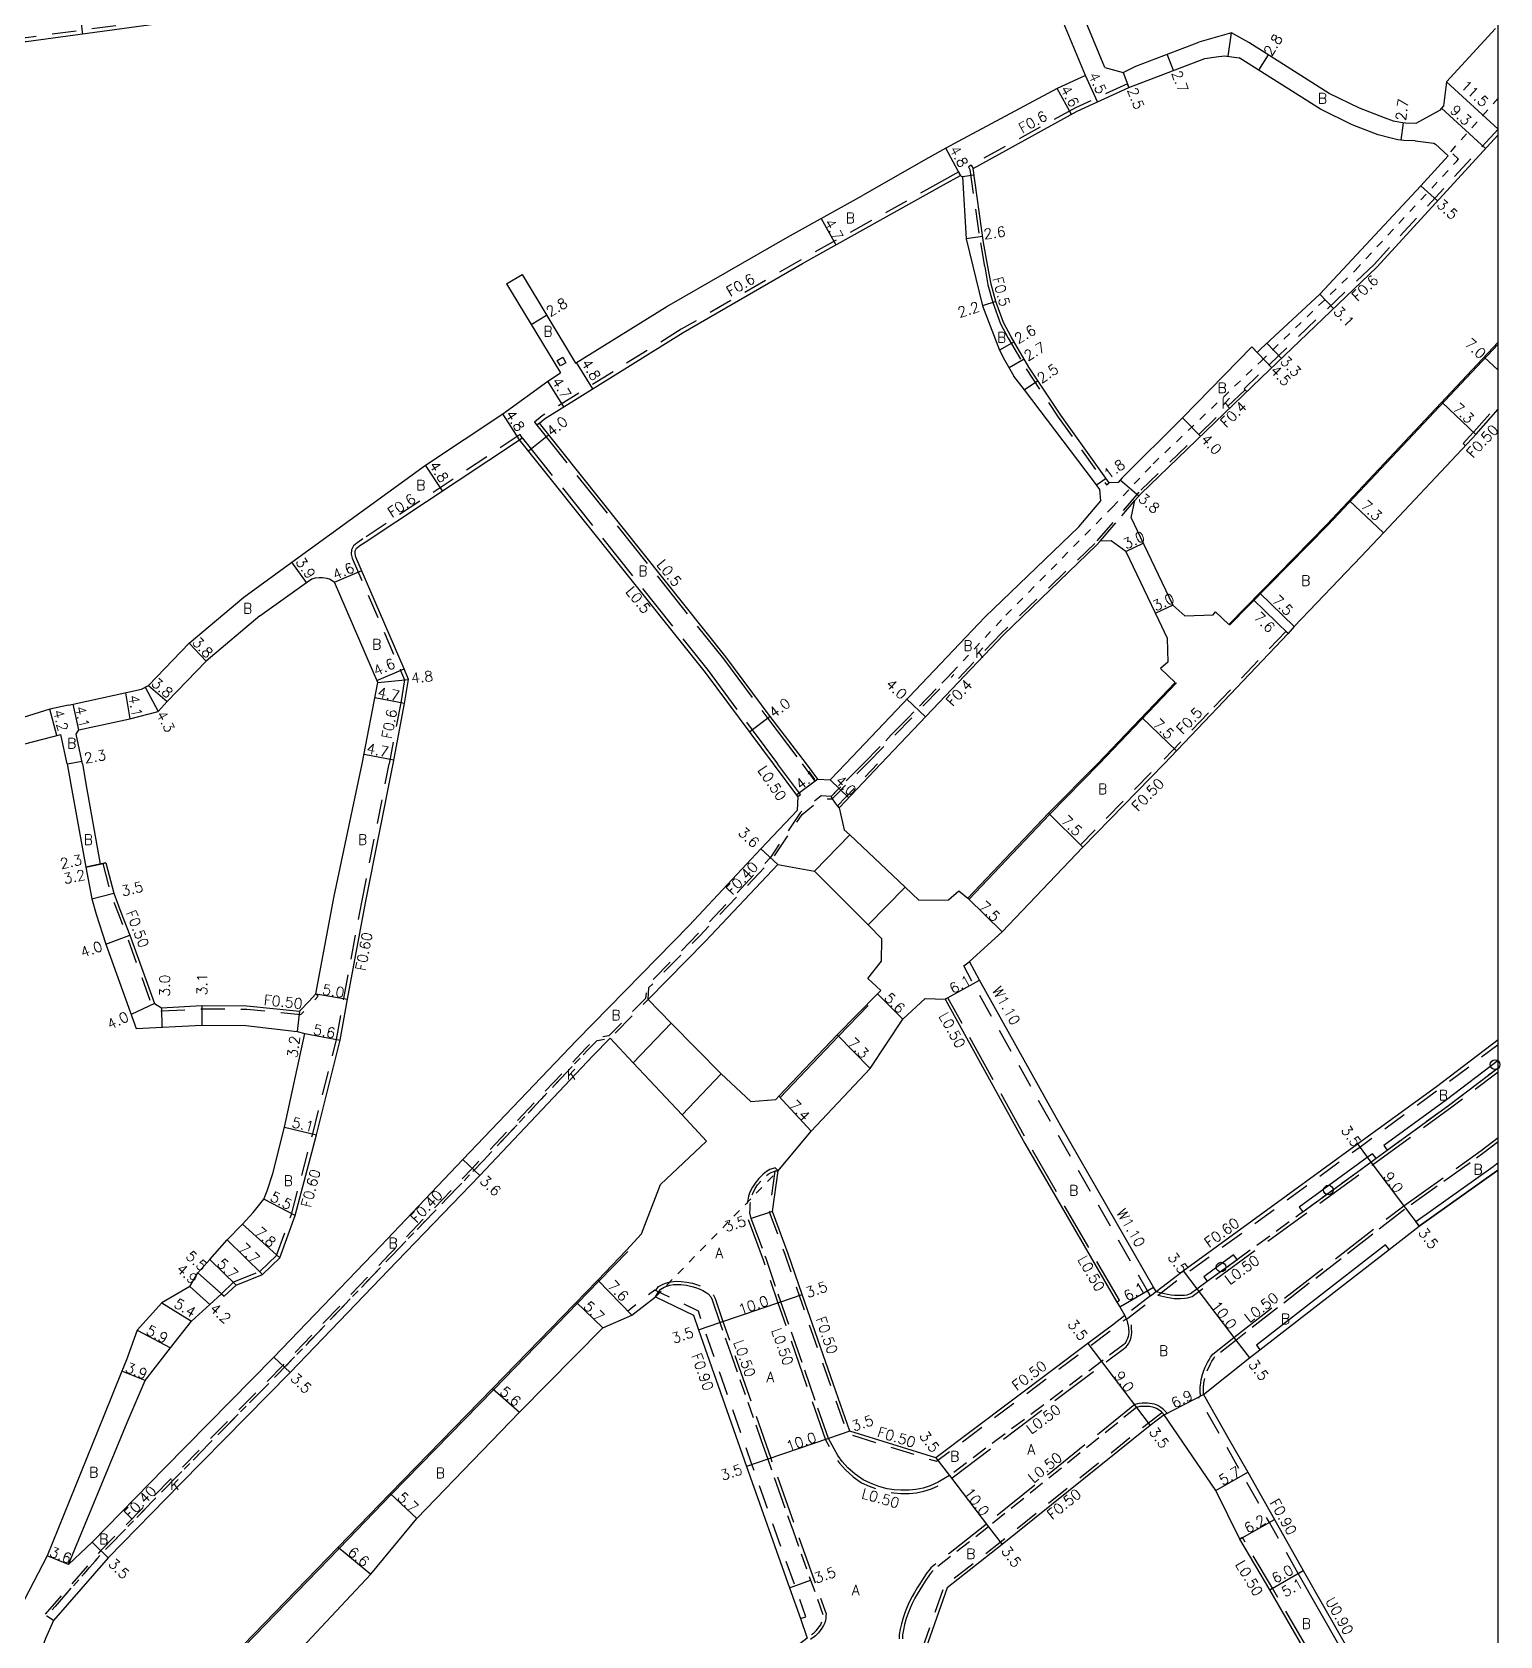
# Model space of a CAD drawing. Header units: metres. Extents: x -4002 to -3199, y -109200 to -108600.
# Drawn here: x -3428 to -3199.7, y -108981.9 to -108732.5 of the extents above; entities that cross this region are included whole.
import ezdxf

# ---------------------------------------------------------------- set-up
doc = ezdxf.new("R2010")
doc.units = ezdxf.units.M
doc.header["$LTSCALE"] = 2.5
for name, pattern in [('2213000', [1.5, 1, -0.5]), ('2227000', [2.5, 2, -0.5]), ('2232000', [2.5, 1.5, -1]), ('2233000', [4, 3, -1]), ('6301000', [1, 0.5, -0.5])]:
    doc.linetypes.add(name, pattern=pattern)
doc.layers.get('0').update_dxf_attribs({"color": 150, "lineweight": 30})
for name, color, linetype in [('2101000', 177, 'Continuous'), ('2101001', 1, 'Continuous'), ('2102000', 191, 'Continuous'), ('2102001', 191, 'Continuous'), ('2213000', 6, '2213000'), ('2227000', 3, '2227000'), ('2231000', 162, 'Continuous'), ('2232000', 4, '2232000'), ('2233000', 62, '2233000'), ('2235000', 7, 'Continuous'), ('2236000', 3, 'Continuous'), ('2238000', 11, 'Continuous'), ('5107000', 24, '2232000'), ('6132000', 1, '6132000'), ('6165200', 3, 'Continuous'), ('9201100', 215, 'Continuous'), ('9201500', 222, 'Continuous'), ('9202100', 82, 'Continuous'), ('9202200', 155, '6301000'), ('9203500', 155, 'Continuous'), ('9304120', 34, 'Continuous'), ('999', 7, 'Continuous')]:
    doc.layers.add(name, color=color, linetype=linetype)
doc.styles.add('Dm_Anotation', font='txt.shx', dxfattribs={"bigfont": 'pscdm.shx'})
doc.linetypes.add('6132000', pattern='A,1e-07,[100,DM.shx,S=0.25,R=0,X=0,Y=0],0.05,[100,DM.shx,S=0.2,R=0,X=0,Y=0],0.05,[100,DM.shx,S=0.15,R=0,X=0,Y=0],0.05,[100,DM.shx,S=0.1,R=0,X=0,Y=0],0.05,[100,DM.shx,S=0.05,R=0,X=0,Y=0],4.8', length=5)

# ---------------------------------------------------------------- blocks, each defined once
blk = doc.blocks.new('223800')
at = {"color": 0, "linetype": 'Continuous'}
blk.add_circle((0, 0), 0.75, dxfattribs=at)

msp = doc.modelspace()

# ---------------------------------------------------------------- linework, layer by layer
at = {"layer": '2101000'}
for points in [[(-3261.14, -108738.03), (-3270.22, -108716.11), (-3271.72, -108713.05)], [(-3264.19, -108739.3), (-3273.23, -108717.47), (-3274.7, -108714.47), (-3274.07, -108714.16)], [(-3408.69, -108731.31), (-3428.91, -108734.02), (-3431.41, -108734.04), (-3474.27, -108734.21), (-3474.05, -108739.09), (-3473.48, -108749.73), (-3472.57, -108764.12), (-3471.22, -108776.53)], [(-3212.79, -108746.75), (-3214.42, -108746.69), (-3215.16, -108746.6), (-3216.25, -108746.36), (-3217.68, -108745.88), (-3221.58, -108744.36), (-3226.27, -108742.08), (-3238.75, -108734.17), (-3241.47, -108732.63), (-3246.56, -108734.12)], [(-3200.43, -108731.98), (-3208.03, -108740.25), (-3208.48, -108744), (-3209.13, -108744.71), (-3212.79, -108746.75)], [(-3281.66, -108753.75), (-3265.46, -108744.84), (-3257.41, -108741.13), (-3245.6, -108736.65), (-3243.87, -108736.37), (-3242.55, -108736.21), (-3240.25, -108736.53)], [(-3261.14, -108738.03), (-3258.29, -108738.79), (-3256.34, -108737.83), (-3246.56, -108734.12)], [(-3216.83, -108748.99), (-3218.63, -108748.52), (-3222.7, -108746.93), (-3227.63, -108744.53), (-3240.25, -108736.53)], [(-3264.19, -108739.3), (-3268.58, -108741.31), (-3283.98, -108749.53), (-3285.89, -108750.6), (-3288.59, -108752.08), (-3298.86, -108757.92)], [(-3218.87, -108769.06), (-3200, -108748.51)], [(-3212.88, -108749.45), (-3214.64, -108749.39), (-3215.62, -108749.26), (-3216.83, -108748.99)], [(-3212.88, -108749.45), (-3210.01, -108749.82), (-3209.72, -108749.98), (-3207.76, -108751.79)], [(-3236.91, -108781.77), (-3227.74, -108773.27), (-3212.01, -108756.42), (-3207.76, -108751.79)], [(-3349.09, -108793.33), (-3348.3, -108792.67), (-3326.72, -108779.25), (-3308.2, -108768.51), (-3286.26, -108756.28), (-3283.58, -108754.81)], [(-3283.58, -108754.81), (-3283.3, -108755.03), (-3282.73, -108764.69), (-3280.18, -108775.11), (-3277.52, -108782), (-3276.78, -108783.46), (-3275.31, -108786)], [(-3259.08, -108802.57), (-3260.48, -108802.62), (-3268.02, -108792.09), (-3272.97, -108784.64), (-3275.73, -108779.9), (-3276.92, -108777.68), (-3278.09, -108774.44), (-3278.84, -108771.72), (-3279.35, -108768.96), (-3280.03, -108765.22), (-3281.66, -108753.75)], [(-3329.26, -108775.17), (-3310.53, -108764.42), (-3298.86, -108757.92)], [(-3351.79, -108770.21), (-3343.45, -108784)], [(-3256.47, -108805.37), (-3255.58, -108804.33), (-3236.84, -108786.27), (-3218.87, -108769.06)], [(-3354.18, -108771.66), (-3345.81, -108785.51)], [(-3343.45, -108784), (-3329.26, -108775.17)], [(-3241.9, -108824.61), (-3226.64, -108809.07), (-3200, -108780.74)], [(-3258.46, -108801.85), (-3249.06, -108792.49), (-3238.32, -108781.45), (-3237.49, -108782.32), (-3236.91, -108781.77)], [(-3422.31, -108837.18), (-3421.6, -108837), (-3410.95, -108834.7), (-3409.86, -108834.11), (-3403.53, -108827.54), (-3395.03, -108820.38), (-3387.58, -108814.92), (-3366.82, -108799.85), (-3354.79, -108791.89), (-3347.77, -108786.81), (-3345.81, -108785.51)], [(-3261.95, -108803.66), (-3262.91, -108802.32), (-3273.64, -108788.16), (-3275.31, -108786)], [(-3313.18, -108838.93), (-3320.08, -108829.67), (-3349.09, -108793.33)], [(-3203.42, -108795.04), (-3200, -108791.16)], [(-3370.05, -108836.91), (-3369.44, -108833.16), (-3370.12, -108831.54), (-3377.62, -108814.14), (-3377.75, -108813.64), (-3377.72, -108813.19), (-3377.51, -108812.79), (-3377.12, -108812.44), (-3377.01, -108812.36), (-3376.2, -108811.81), (-3352.16, -108795.9)], [(-3312.69, -108846.29), (-3323.25, -108832.12), (-3352.16, -108795.9)], [(-3203.42, -108795.04), (-3204.06, -108795.72), (-3217.83, -108810.36), (-3221.32, -108814.07)], [(-3258.46, -108801.85), (-3259.08, -108802.57)], [(-3265.2, -108809.43), (-3261.77, -108805.43), (-3261.95, -108803.66)], [(-3257.08, -108808.06), (-3255.67, -108811.01)], [(-3301.49, -108846.29), (-3279.77, -108823.43), (-3265.2, -108809.43)], [(-3295.97, -108846.29), (-3276.93, -108826.25), (-3262.43, -108812.31), (-3261.87, -108811.66)], [(-3231.74, -108824.97), (-3221.32, -108814.07)], [(-3392.58, -108823.28), (-3385.31, -108818.09), (-3384.47, -108817.55), (-3383.89, -108817.38), (-3383.34, -108817.32), (-3382.84, -108817.32), (-3382.17, -108817.44), (-3381.62, -108817.6), (-3380.95, -108818.04)], [(-3376.64, -108846.28), (-3374.21, -108833.67), (-3380.95, -108818.04)], [(-3392.58, -108823.28), (-3400.93, -108830.31), (-3406.97, -108836.58), (-3408.35, -108838.18)], [(-3250.61, -108821.62), (-3248.73, -108823.31), (-3244.32, -108823.15), (-3243.93, -108822.64), (-3241.9, -108824.61)], [(-3252.84, -108823.91), (-3251.48, -108826.77)], [(-3231.74, -108824.97), (-3232.66, -108826.05)], [(-3251.93, -108846.29), (-3244.67, -108838.7), (-3232.66, -108826.05)], [(-3262.31, -108846.29), (-3250.23, -108833.66)], [(-3422.31, -108837.18), (-3425.2, -108837.82), (-3435.89, -108841.11), (-3450.78, -108844.66)], [(-3420.14, -108846.28), (-3421.15, -108841.68), (-3420.73, -108841), (-3412.76, -108839.28), (-3408.35, -108838.18)], [(-3371.85, -108846.28), (-3370.05, -108836.91)], [(-3307.57, -108846.29), (-3313.18, -108838.93)], [(-3441.35, -108846.28), (-3434.98, -108844.7), (-3423.49, -108841.72)], [(-3422.5, -108846.28), (-3423.49, -108841.72)], [(-3422.32, -108970.79), (-3413.2, -108948.68), (-3410.39, -108942.18), (-3406.43, -108937.1), (-3403.2, -108932.96), (-3400.36, -108930.38), (-3398.54, -108928.68), (-3398.09, -108929.08), (-3396.26, -108927.36), (-3392.15, -108925.68), (-3389.46, -108923.08), (-3387.08, -108916.53), (-3383.75, -108903.96), (-3380.06, -108889.26), (-3378.91, -108882.9), (-3376.11, -108867.93), (-3371.85, -108846.28)], [(-3308.91, -108851.36), (-3312.69, -108846.28)], [(-3305.78, -108848.69), (-3307.57, -108846.29)], [(-3303.88, -108848.81), (-3301.49, -108846.29)], [(-3302.46, -108853.12), (-3295.97, -108846.29)], [(-3302.46, -108853.12), (-3301.69, -108856.56), (-3300.83, -108857.36)], [(-3422.32, -108970.79), (-3418.64, -108967.29), (-3407.41, -108955.79), (-3390.37, -108938.53), (-3373.73, -108921.21), (-3360.97, -108907.82), (-3343.28, -108889.24), (-3325.8, -108871.43), (-3314.63, -108859.5), (-3309.03, -108853.55)], [(-3332.2, -108882.95), (-3323.27, -108873.85), (-3312.01, -108861.96), (-3306.32, -108862.96)], [(-3338.09, -108888.95), (-3340.76, -108891.67), (-3358.36, -108910.3), (-3371.24, -108923.66), (-3387.85, -108940.95), (-3404.91, -108958.24), (-3416.15, -108969.76), (-3424.66, -108979.46), (-3425.91, -108982.29), (-3426.77, -108984.66), (-3427.16, -108986.73), (-3427.43, -108988.25)]]:
    msp.add_lwpolyline(points, dxfattribs=at)
at = {"layer": '2101000', "flags": 128}
for points in [[(-3257.08, -108808.06), (-3256.47, -108805.37)], [(-3257.91, -108813.28), (-3260.18, -108811.61), (-3261.87, -108811.66)], [(-3251.48, -108826.77), (-3251.38, -108830.49), (-3252.5, -108831.49)], [(-3252.5, -108831.49), (-3250.23, -108833.66)], [(-3422.5, -108846.28), (-3421.67, -108850.96), (-3419.6, -108862.34), (-3418.68, -108867.29), (-3418.02, -108869.69), (-3416.52, -108874.31), (-3411.79, -108887.45)], [(-3420.14, -108846.28), (-3419.52, -108849.98), (-3417.38, -108861.88), (-3416.98, -108861.79), (-3416.49, -108861.69), (-3415.26, -108866.43), (-3414.16, -108869.35), (-3412.76, -108872.94), (-3408.95, -108883.56), (-3407.83, -108884.22), (-3401.56, -108883.88), (-3394.56, -108883.93), (-3386.39, -108884.75), (-3384.91, -108883.19), (-3383.84, -108882.07), (-3381, -108866.85), (-3376.64, -108846.28)], [(-3282.46, -108867.17), (-3269.93, -108853.97), (-3262.31, -108846.29)], [(-3253.17, -108928.35), (-3253.58, -108927.66), (-3268, -108902.58), (-3280.67, -108879.93), (-3282.22, -108877.01), (-3277.12, -108872.43), (-3264.59, -108859.24), (-3251.93, -108846.29)], [(-3305.78, -108848.69), (-3303.88, -108848.81)], [(-3308.91, -108851.36), (-3309.03, -108853.55)], [(-3292.2, -108865.47), (-3290.07, -108867.47), (-3285.47, -108867.43), (-3283.86, -108866.03), (-3282.46, -108867.17)], [(-3296.01, -108881.52), (-3297.99, -108879.67), (-3295.91, -108877), (-3295.83, -108873.51), (-3297.95, -108871.33)], [(-3316.23, -108898.8), (-3312.33, -108898.47), (-3311.85, -108897.97), (-3302.76, -108888.44), (-3296.51, -108882.04), (-3296.01, -108881.52)], [(-3300.81, -108950.05), (-3303.34, -108942.8), (-3308.24, -108928.8), (-3310.4, -108922.5), (-3312.83, -108915.9), (-3311.96, -108909.56), (-3306.84, -108903.42), (-3297.64, -108893.64), (-3292.57, -108886.02), (-3289.1, -108882.76), (-3285.99, -108882.91), (-3273.59, -108905.35), (-3259.29, -108929.97), (-3258.85, -108930.72), (-3258.06, -108932.08), (-3259.99, -108933.56), (-3263.78, -108936.41), (-3287.43, -108954.17)], [(-3411.79, -108887.45), (-3401.58, -108886.95), (-3394.73, -108886.99), (-3386.77, -108887.9), (-3385.56, -108888.22)], [(-3403.46, -108927.55), (-3402.2, -108925.42), (-3400.32, -108923.36), (-3397.65, -108920.28), (-3395.26, -108917.85), (-3393.59, -108916.06), (-3391.96, -108913.98), (-3391.43, -108912.68), (-3390.52, -108910.01), (-3388.71, -108902.78), (-3385.56, -108888.22)], [(-3253.17, -108928.35), (-3248.97, -108925.14), (-3232.95, -108913.46), (-3221.87, -108905.39), (-3209.59, -108896.44), (-3200, -108889.16)], [(-3423.22, -109000.45), (-3422.82, -109001.55), (-3422.02, -109002.47), (-3418.46, -109002.62), (-3417.02, -109003.96), (-3416.14, -109004.78), (-3415.56, -109004.19), (-3396.81, -108985.01), (-3380.4, -108968.09), (-3372.31, -108959.74), (-3356.38, -108943.39), (-3340.01, -108926.56), (-3335.53, -108921.93), (-3333.23, -108919.35), (-3330.25, -108911.72), (-3323.09, -108904.95)], [(-3245.8, -108944.33), (-3238.67, -108938.67), (-3237.05, -108937.41), (-3216.94, -108921.81), (-3212.27, -108918.19), (-3200.23, -108909.61), (-3200, -108909.43)], [(-3403.46, -108927.55), (-3407.78, -108930.11)], [(-3407.78, -108930.11), (-3411.64, -108934.33), (-3413.29, -108938.95), (-3414, -108940.72), (-3416.8, -108947.64), (-3425.65, -108969.44), (-3429.88, -108977.63), (-3434.83, -108983.73), (-3440.33, -108989.37), (-3440.92, -108989.94), (-3445.49, -108994.7), (-3458.75, -109008.53)], [(-3423.65, -109024.6), (-3410.37, -109009.03), (-3392.21, -108990.33), (-3375.31, -108972.29), (-3368.15, -108963.64), (-3352.16, -108947.08), (-3339.25, -108933.97), (-3334.72, -108932.02), (-3331.05, -108929.17), (-3325.1, -108932.03), (-3324.33, -108934.29), (-3316.9, -108955.52), (-3310.2, -108974.39), (-3308.5, -108979.19), (-3307.43, -108982.21), (-3314.1, -108987.36), (-3323.16, -108994.42), (-3369.37, -109028.89), (-3381.47, -109037.91), (-3408.85, -109058.6), (-3424.32, -109070.29)], [(-3245.8, -108944.33), (-3241.86, -108951.27), (-3238.93, -108956.43), (-3234.79, -108963.79), (-3230.31, -108971.73)], [(-3243.89, -108959.25), (-3251.94, -108947.49), (-3254.13, -108949.17), (-3277.12, -108967.69), (-3285.67, -108974.41), (-3288.97, -108983.85), (-3286.27, -108991.31), (-3279.94, -109010), (-3272.88, -109029.92), (-3265.42, -109051.19), (-3263.74, -109055.59), (-3261.32, -109061.94), (-3252.73, -109067.32)], [(-3287.43, -108954.17), (-3300.81, -108950.05)], [(-3200, -109037.99), (-3201.89, -109034.47), (-3212.73, -109015.22), (-3221.62, -108999.43), (-3228.95, -108986.02), (-3235.52, -108974.71), (-3240.19, -108966.83), (-3243.89, -108959.25)], [(-3216.04, -108996.31), (-3216.83, -108996.74), (-3224.56, -108983.63), (-3231.09, -108972.18), (-3230.31, -108971.73)]]:
    msp.add_lwpolyline(points, dxfattribs=at)
at = {"layer": '2101001'}
for points in [[(-3354.18, -108771.66), (-3351.79, -108770.21)], [(-3255.67, -108811.01), (-3250.61, -108821.62)], [(-3257.91, -108813.28), (-3252.84, -108823.91)]]:
    msp.add_lwpolyline(points, dxfattribs=at)
at = {"layer": '2101001', "flags": 128}
for points in [[(-3292.2, -108865.47), (-3300.83, -108857.36)], [(-3297.95, -108871.33), (-3306.32, -108862.96)]]:
    msp.add_lwpolyline(points, dxfattribs=at)
at = {"layer": '2102000', "flags": 128}
for points in [[(-3328.61, -108886.6), (-3332.2, -108882.95)], [(-3334.49, -108892.79), (-3338.09, -108888.95)], [(-3316.23, -108898.8), (-3320.83, -108894.51)]]:
    msp.add_lwpolyline(points, dxfattribs=at)
at = {"layer": '2102000'}
msp.add_lwpolyline([(-3323.09, -108904.95), (-3326.9, -108900.89)], dxfattribs=at)
at = {"layer": '2102001', "flags": 128}
for points in [[(-3320.83, -108894.51), (-3328.61, -108886.6)], [(-3326.9, -108900.89), (-3334.49, -108892.79)]]:
    msp.add_lwpolyline(points, dxfattribs=at)
at = {"layer": '2213000'}
for points in [[(-3253.17, -108928.35), (-3252.41, -108928.52), (-3251.88, -108928.64), (-3251.4, -108928.75), (-3250.87, -108928.84), (-3250.32, -108928.9), (-3249.83, -108928.93), (-3249.4, -108928.92), (-3248.78, -108928.88), (-3248.38, -108928.84), (-3248.08, -108928.76), (-3247.82, -108928.67), (-3246.85, -108927.92), (-3245.24, -108926.75), (-3240.57, -108923.35), (-3230.77, -108916.21), (-3230.39, -108915.93), (-3219.81, -108908.22), (-3218.98, -108907.61), (-3217.24, -108906.35), (-3207.5, -108899.24), (-3200, -108893.55)], [(-3331.05, -108929.17), (-3330.57, -108928.41), (-3330.55, -108928.37), (-3330.22, -108927.97), (-3329.71, -108927.68), (-3329.28, -108927.5), (-3328.81, -108927.35), (-3328.21, -108927.27), (-3327.71, -108927.24), (-3327.09, -108927.27), (-3326.22, -108927.37), (-3325.4, -108927.55), (-3324.84, -108927.73), (-3324.22, -108927.94), (-3323.69, -108928.16), (-3323.13, -108928.51), (-3322.87, -108928.71), (-3322.43, -108929.18), (-3322.22, -108929.63)], [(-3258.06, -108932.08), (-3257.85, -108932.56), (-3257.76, -108932.78), (-3257.61, -108933.24), (-3257.53, -108933.57), (-3257.49, -108934.05), (-3257.45, -108934.71), (-3257.48, -108935.03), (-3257.53, -108935.31), (-3257.63, -108935.63), (-3257.77, -108935.93), (-3257.92, -108936.19), (-3258.07, -108936.42), (-3258.21, -108936.59), (-3258.41, -108936.75), (-3261.67, -108939.2), (-3285.31, -108956.96), (-3287.08, -108957.98), (-3288.32, -108958.53), (-3289.43, -108958.9), (-3290.53, -108959.12), (-3291.59, -108959.22), (-3292.88, -108959.23), (-3293.94, -108959.16), (-3295.02, -108959), (-3296.32, -108958.63), (-3297.6, -108958.14), (-3298.75, -108957.63), (-3299.99, -108956.75), (-3301.13, -108955.73), (-3302.02, -108954.74), (-3302.67, -108953.83), (-3303.27, -108952.82)], [(-3251.94, -108947.49), (-3252.36, -108947.05), (-3252.72, -108946.77), (-3253.14, -108946.52), (-3253.56, -108946.35), (-3254.21, -108946.23), (-3254.57, -108946.19), (-3254.96, -108946.19), (-3255.32, -108946.21), (-3255.71, -108946.24), (-3256.24, -108946.38), (-3279.25, -108964.91), (-3287.86, -108971.69), (-3288.1, -108971.95), (-3288.44, -108972.4), (-3288.97, -108973.2), (-3289.5, -108974.04), (-3289.93, -108974.7), (-3290.34, -108975.37), (-3290.69, -108976), (-3291.13, -108976.85), (-3291.45, -108977.55), (-3291.76, -108978.33), (-3292.06, -108979.2), (-3292.3, -108980.13), (-3292.48, -108980.94), (-3292.64, -108981.74), (-3292.65, -108982.35)]]:
    msp.add_lwpolyline(points, dxfattribs=at)
at = {"layer": '2213000', "flags": 128}
for points in [[(-3316.15, -108916.99), (-3316.34, -108916.13), (-3316.32, -108915.47), (-3316.3, -108914.82), (-3316.21, -108914.22), (-3316.08, -108913.65), (-3315.92, -108913.09), (-3315.52, -108912.34), (-3315.15, -108911.77), (-3314.57, -108911.09), (-3313.97, -108910.46), (-3313.49, -108910.09), (-3313.04, -108909.81), (-3312.48, -108909.65), (-3311.96, -108909.56)], [(-3245.8, -108944.33), (-3245.84, -108943.79), (-3245.82, -108943.24), (-3245.75, -108942.61), (-3245.67, -108942.09), (-3245.5, -108941.39), (-3245.28, -108940.8), (-3245.08, -108940.31), (-3244.88, -108939.93), (-3244.73, -108939.6), (-3244.5, -108939.19), (-3244.28, -108938.81), (-3244.02, -108938.41), (-3243.18, -108937.75)], [(-3319.16, -108938.46), (-3314.65, -108951.35)], [(-3303.27, -108952.82), (-3304.12, -108951.18)], [(-3309.62, -108965.57), (-3306.91, -108973.22), (-3305.02, -108978.53), (-3305.03, -108978.78), (-3305.05, -108979.12), (-3305.1, -108979.39), (-3305.19, -108979.69), (-3305.35, -108980.03), (-3305.57, -108980.41), (-3305.82, -108980.74), (-3306.07, -108981.06), (-3306.48, -108981.49), (-3307.43, -108982.21)]]:
    msp.add_lwpolyline(points, dxfattribs=at)
at = {"layer": '2227000', "flags": 128}
for points in [[(-3243.18, -108937.75), (-3240.8, -108935.88), (-3214.38, -108915.4), (-3202.36, -108906.83), (-3200, -108905.02)], [(-3304.12, -108951.18), (-3311.55, -108929.95), (-3313.83, -108923.22), (-3316.15, -108916.99)], [(-3322.22, -108929.63), (-3321.01, -108933.17), (-3319.16, -108938.46)], [(-3314.65, -108951.35), (-3313.59, -108954.4), (-3309.62, -108965.57)]]:
    msp.add_lwpolyline(points, dxfattribs=at)
at = {"layer": '2231000', "flags": 128}
msp.add_lwpolyline([(-3230.31, -108971.73), (-3223.78, -108983.18), (-3216.04, -108996.31)], dxfattribs=at)
at = {"layer": '2232000'}
for points in [[(-3284.49, -108695.07), (-3284.69, -108694.51), (-3289.18, -108696.12), (-3299.54, -108699.43), (-3302.78, -108700.54), (-3319.97, -108706.53), (-3327.28, -108709.03), (-3327.9, -108709.24), (-3359.86, -108721.35), (-3374.44, -108726.77), (-3375.87, -108727.28), (-3386.46, -108728.36), (-3408.76, -108730.72), (-3428.95, -108733.42), (-3431.41, -108733.44), (-3472.85, -108733.61), (-3474.9, -108733.62), (-3474.76, -108736.42), (-3474.08, -108749.76), (-3473.17, -108764.17), (-3471.77, -108776.97), (-3471.18, -108776.9)], [(-3257.41, -108741.13), (-3257.66, -108740.58), (-3265.73, -108744.3), (-3281.95, -108753.22), (-3281.66, -108753.75)], [(-3200, -108747.63), (-3219.3, -108768.64), (-3237.25, -108785.83), (-3239.5, -108788), (-3239.08, -108788.43)], [(-3281.95, -108753.22), (-3282.38, -108753.46), (-3282.15, -108753.9), (-3280.52, -108765.3), (-3279.84, -108769.05), (-3279.33, -108771.83), (-3278.57, -108774.59), (-3277.37, -108777.88), (-3276.17, -108780.14), (-3273.4, -108784.91), (-3268.43, -108792.38), (-3260.89, -108802.91), (-3260.48, -108802.62)], [(-3283.58, -108754.81), (-3283.86, -108754.28), (-3286.55, -108755.76), (-3308.5, -108767.99), (-3327.03, -108778.74), (-3348.65, -108792.19), (-3349.86, -108793.19), (-3349.48, -108793.64)], [(-3239.36, -108788.14), (-3255.87, -108804.05), (-3262.72, -108812.04), (-3277.22, -108825.96), (-3283.91, -108833.01)], [(-3203.79, -108794.7), (-3200, -108790.41)], [(-3351.76, -108795.59), (-3352.07, -108795.12), (-3376.53, -108811.31), (-3377.35, -108811.87), (-3377.5, -108811.97), (-3377.99, -108812.42), (-3378.31, -108813.02), (-3378.36, -108813.7), (-3378.18, -108814.34), (-3370.67, -108831.78), (-3370.06, -108833.23), (-3370.64, -108836.81), (-3372.46, -108846.28)], [(-3205.1, -108796.82), (-3205.46, -108796.48), (-3204.43, -108795.38), (-3203.79, -108794.7)], [(-3261.87, -108811.66), (-3258.5, -108807.73), (-3256.47, -108805.37)], [(-3232.66, -108826.05), (-3233.02, -108825.71), (-3245.03, -108838.35), (-3252.63, -108846.29)], [(-3298.73, -108846.29), (-3284.92, -108832.12)], [(-3298.17, -108846.29), (-3284.63, -108832.4)], [(-3398.54, -108928.68), (-3396.59, -108926.85), (-3392.49, -108925.17), (-3389.98, -108922.74), (-3387.66, -108916.35), (-3384.33, -108903.81), (-3380.65, -108889.14), (-3379.5, -108882.79), (-3376.7, -108867.82), (-3372.46, -108846.28)], [(-3302.46, -108853.12), (-3302.75, -108852.84), (-3296.52, -108846.29)], [(-3254.05, -108929.02), (-3253.17, -108928.35)]]:
    msp.add_lwpolyline(points, dxfattribs=at)
at = {"layer": '2232000', "flags": 128}
for points in [[(-3298.73, -108846.29), (-3302.94, -108850.57), (-3303.73, -108851.35), (-3305.29, -108851.27), (-3308.54, -108853.9), (-3313.17, -108860.86), (-3324.43, -108872.74), (-3332.43, -108880.9), (-3332.58, -108882.77), (-3338.28, -108888.57), (-3340.3, -108888.92), (-3341.91, -108890.56), (-3359.52, -108909.19), (-3372.39, -108922.55), (-3389, -108939.84), (-3406.05, -108957.11), (-3417.33, -108968.67), (-3425.99, -108978.55), (-3425.69, -108978.81), (-3417.04, -108968.94), (-3405.76, -108957.39), (-3388.71, -108940.12), (-3372.1, -108922.83), (-3359.23, -108909.47), (-3341.62, -108890.84), (-3340.1, -108889.29), (-3338.09, -108888.95), (-3332.2, -108882.95), (-3332.05, -108881.08), (-3324.14, -108873.02), (-3312.86, -108861.11), (-3308.24, -108854.17), (-3305.16, -108851.68), (-3303.57, -108851.76), (-3302.66, -108850.85), (-3298.43, -108846.55), (-3298.17, -108846.29)], [(-3264.59, -108859.24), (-3264.95, -108858.89), (-3252.63, -108846.29)], [(-3416.98, -108861.79), (-3415.74, -108866.59), (-3414.62, -108869.53), (-3413.23, -108873.12), (-3409.36, -108883.9), (-3407.95, -108884.72), (-3401.55, -108884.38), (-3394.59, -108884.43), (-3386.2, -108885.27), (-3383.48, -108882.42)], [(-3383.84, -108882.07), (-3383.48, -108882.42)], [(-3257.85, -108932.56), (-3257.81, -108932.65), (-3257.4, -108932.34), (-3252.93, -108928.92), (-3252.81, -108928.83), (-3248.61, -108925.62), (-3232.59, -108913.94), (-3221.52, -108905.87), (-3209.23, -108896.92), (-3200, -108889.91)], [(-3312.48, -108909.65), (-3313.34, -108915.96), (-3310.87, -108922.67), (-3308.71, -108928.96), (-3303.81, -108942.96), (-3301.19, -108950.46), (-3287.33, -108954.73), (-3263.48, -108936.81), (-3259.69, -108933.96), (-3257.85, -108932.56)], [(-3311.96, -108909.56), (-3312.48, -108909.65)], [(-3308.5, -108979.19), (-3307.65, -108978.9), (-3309.36, -108974.09), (-3316.05, -108955.23), (-3323.48, -108934), (-3324.37, -108931.38), (-3331.02, -108928.19), (-3331.16, -108928.12), (-3335.35, -108931.37), (-3334.72, -108932.02)], [(-3254.05, -108929.02), (-3258.06, -108932.08)], [(-3231.09, -108972.18), (-3235.57, -108964.23), (-3239.72, -108956.88), (-3242.64, -108951.72), (-3246.6, -108944.74), (-3246.29, -108944.58), (-3245.8, -108944.33)], [(-3252.73, -109067.32), (-3253, -109067.74), (-3261.73, -109062.28), (-3264.21, -109055.76), (-3265.89, -109051.36), (-3273.35, -109030.09), (-3280.41, -109010.16), (-3286.74, -108991.47), (-3289.51, -108983.86), (-3286.1, -108974.11), (-3277.43, -108967.3), (-3254.44, -108948.78), (-3252.24, -108947.09), (-3251.94, -108947.49)]]:
    msp.add_lwpolyline(points, dxfattribs=at)
at = {"layer": '2233000'}
for points in [[(-3349.09, -108793.33), (-3349.48, -108793.64), (-3320.48, -108829.98), (-3313.58, -108839.23)], [(-3352.16, -108795.9), (-3351.76, -108795.59), (-3322.85, -108831.81), (-3315.99, -108841.02)], [(-3313.58, -108839.23), (-3308.2, -108846.29)], [(-3315.99, -108841.02), (-3312.06, -108846.29)], [(-3308.91, -108851.36), (-3308.51, -108851.06), (-3312.06, -108846.29)], [(-3305.78, -108848.69), (-3306.18, -108848.99), (-3308.2, -108846.29)], [(-3246.29, -108944.58), (-3246.34, -108943.8), (-3246.32, -108943.2), (-3246.24, -108942.54), (-3246.16, -108942), (-3245.98, -108941.25), (-3245.75, -108940.62), (-3245.54, -108940.1), (-3245.33, -108939.7), (-3245.17, -108939.37), (-3244.94, -108938.94), (-3244.71, -108938.54), (-3244.39, -108938.07), (-3241.1, -108935.49), (-3214.68, -108915), (-3202.65, -108906.43), (-3200, -108904.39)], [(-3251.94, -108947.49), (-3251.47, -108947.25), (-3252.02, -108946.68), (-3252.43, -108946.36), (-3252.92, -108946.07), (-3253.42, -108945.87), (-3254.14, -108945.74), (-3254.54, -108945.69), (-3254.97, -108945.69), (-3255.35, -108945.71), (-3255.8, -108945.75), (-3256.47, -108945.92), (-3279.56, -108964.52), (-3288.21, -108971.32), (-3288.48, -108971.64), (-3288.85, -108972.1), (-3289.39, -108972.93), (-3289.92, -108973.77), (-3290.35, -108974.43), (-3290.78, -108975.12), (-3291.13, -108975.76), (-3291.58, -108976.63), (-3291.91, -108977.35), (-3292.22, -108978.16), (-3292.54, -108979.06), (-3292.78, -108980.01), (-3292.97, -108980.84), (-3293.14, -108981.68), (-3293.15, -108982.34)]]:
    msp.add_lwpolyline(points, dxfattribs=at)
at = {"layer": '2233000', "flags": 128}
for points in [[(-3259.29, -108929.97), (-3258.87, -108929.7), (-3273.15, -108905.11), (-3285.55, -108882.67), (-3285.99, -108882.91)], [(-3252.93, -108928.92), (-3251.99, -108929.12), (-3251.5, -108929.24), (-3250.94, -108929.33), (-3250.36, -108929.4), (-3249.84, -108929.43), (-3249.38, -108929.42), (-3248.74, -108929.38), (-3248.29, -108929.33), (-3247.93, -108929.24), (-3247.58, -108929.11), (-3246.55, -108928.32), (-3230.48, -108916.61), (-3219.51, -108908.62), (-3207.2, -108899.65), (-3200, -108894.18)], [(-3312.41, -108909.12), (-3313.24, -108909.35), (-3313.78, -108909.68), (-3314.3, -108910.09), (-3314.94, -108910.75), (-3315.55, -108911.47), (-3315.95, -108912.09), (-3316.38, -108912.9), (-3316.56, -108913.52), (-3316.7, -108914.13), (-3316.8, -108914.77), (-3316.82, -108915.45), (-3316.84, -108916.18), (-3316.64, -108917.13), (-3314.3, -108923.39), (-3312.02, -108930.11), (-3304.58, -108951.38), (-3303.7, -108953.07), (-3303.09, -108954.11), (-3302.41, -108955.05), (-3301.49, -108956.08), (-3300.31, -108957.14), (-3299, -108958.06), (-3297.79, -108958.6), (-3296.48, -108959.11), (-3295.13, -108959.49), (-3293.99, -108959.66), (-3292.89, -108959.73), (-3291.57, -108959.72), (-3290.46, -108959.62), (-3289.3, -108959.39), (-3288.14, -108958.99), (-3286.86, -108958.43), (-3285.04, -108957.38), (-3261.37, -108939.6), (-3258.1, -108937.15), (-3257.85, -108936.94), (-3257.67, -108936.71), (-3257.5, -108936.45), (-3257.32, -108936.16), (-3257.16, -108935.81), (-3257.04, -108935.43), (-3256.99, -108935.1), (-3256.94, -108934.72), (-3256.99, -108934.01), (-3257.04, -108933.48), (-3257.13, -108933.1), (-3257.29, -108932.6), (-3257.4, -108932.34)], [(-3312.41, -108909.12), (-3311.96, -108909.56)], [(-3331.02, -108928.19), (-3330.95, -108928.08), (-3330.55, -108927.58), (-3329.93, -108927.23), (-3329.46, -108927.03), (-3328.93, -108926.86), (-3328.26, -108926.77), (-3327.71, -108926.73), (-3327.05, -108926.77), (-3326.14, -108926.88), (-3325.27, -108927.06), (-3324.68, -108927.26), (-3324.04, -108927.48), (-3323.46, -108927.71), (-3322.84, -108928.1), (-3322.53, -108928.34), (-3322.02, -108928.9), (-3321.75, -108929.44), (-3320.54, -108933.01), (-3313.12, -108954.23), (-3306.43, -108973.05), (-3304.52, -108978.45), (-3304.53, -108978.8), (-3304.55, -108979.19), (-3304.61, -108979.5), (-3304.72, -108979.87), (-3304.9, -108980.26), (-3305.15, -108980.69), (-3305.42, -108981.05), (-3305.69, -108981.39), (-3306.15, -108981.86), (-3307.12, -108982.6)], [(-3200, -109036.93), (-3201.46, -109034.22), (-3212.3, -109014.98), (-3221.19, -108999.19), (-3228.51, -108985.78), (-3235.09, -108974.46), (-3239.76, -108966.59), (-3240.19, -108966.83)]]:
    msp.add_lwpolyline(points, dxfattribs=at)
at = {"layer": '2235000'}
msp.add_lwpolyline([(-3346.33, -108783.57), (-3345.46, -108783.07), (-3344.96, -108783.93), (-3345.82, -108784.44)], close=True, dxfattribs=at)
at = {"layer": '2236000', "flags": 128}
for points in [[(-3200, -108892.42), (-3208.04, -108898.52), (-3217.78, -108905.62), (-3217.24, -108906.35)], [(-3200, -108909.43), (-3200.23, -108909.61), (-3212.27, -108918.19), (-3212.82, -108917.47)]]:
    msp.add_lwpolyline(points, dxfattribs=at)
at = {"layer": '2236000'}
for points in [[(-3217.24, -108906.35), (-3207.5, -108899.24), (-3200, -108893.55)], [(-3212.82, -108917.47), (-3200.76, -108908.89), (-3200, -108908.3)]]:
    msp.add_lwpolyline(points, dxfattribs=at)
at = {"layer": '2236000', "flags": 128}
for points in [[(-3230.39, -108915.93), (-3219.81, -108908.22), (-3218.98, -108907.61), (-3219.54, -108906.91), (-3220.34, -108907.49), (-3230.94, -108915.22)], [(-3245.24, -108926.75), (-3240.57, -108923.35), (-3241.13, -108922.64), (-3245.79, -108926.04)], [(-3237.05, -108937.41), (-3216.94, -108921.81), (-3217.49, -108921.1), (-3237.6, -108936.7)]]:
    msp.add_lwpolyline(points, close=True, dxfattribs=at)
at = {"layer": '5107000', "flags": 128}
msp.add_lwpolyline([(-3254.05, -108929.02), (-3254.53, -108928.21), (-3268.95, -108903.12), (-3281.64, -108880.45), (-3283.09, -108877.72), (-3282.22, -108877.01)], dxfattribs=at)
at = {"layer": '6132000'}
for points in [[(-3200, -108781.03), (-3226.49, -108809.21), (-3241.77, -108824.76)], [(-3250, -108833.7), (-3262.04, -108846.29)]]:
    msp.add_lwpolyline(points, dxfattribs=at)
at = {"layer": '6165200', "flags": 128}
for points in [[(-3262.04, -108846.29), (-3269.75, -108854.15), (-3282.28, -108867.34)], [(-3297.97, -108883.89), (-3302.58, -108888.62), (-3311.67, -108898.15), (-3311.68, -108898.16)], [(-3335.34, -108922.1), (-3339.83, -108926.73), (-3356.2, -108943.57), (-3372.13, -108959.91), (-3380.22, -108968.27), (-3396.63, -108985.19), (-3402.53, -108991.22)]]:
    msp.add_lwpolyline(points, dxfattribs=at)
at = {"layer": '9201100'}
for points in [[(-3420.08, -108732.84), (-3420.88, -108726.79)], [(-3241.98, -108736.29), (-3241.47, -108732.63)], [(-3250.49, -108738.5), (-3251.45, -108735.98)], [(-3237.21, -108738.46), (-3235.72, -108736.09)], [(-3262.3, -108743.38), (-3264.19, -108739.3)], [(-3258.29, -108738.79), (-3257.41, -108741.13)], [(-3208.03, -108740.25), (-3200, -108747.63)], [(-3266.36, -108745.34), (-3268.58, -108741.31)], [(-3201.96, -108750.65), (-3208.81, -108744.36)], [(-3214.79, -108746.65), (-3215.13, -108749.32)], [(-3283.58, -108754.81), (-3285.89, -108750.6)], [(-3281.51, -108754.78), (-3283.3, -108755.03)], [(-3209.44, -108758.79), (-3212.01, -108756.42)], [(-3305.29, -108761.51), (-3303, -108765.61)], [(-3280.16, -108764.32), (-3282.73, -108764.69)], [(-3225.6, -108775.51), (-3227.74, -108773.27)], [(-3278.09, -108774.44), (-3280.18, -108775.11)], [(-3350.36, -108777.99), (-3347.96, -108776.54)], [(-3275.27, -108780.69), (-3277.52, -108782)], [(-3235.96, -108780.89), (-3233.68, -108783.27)], [(-3273.71, -108783.37), (-3276.04, -108784.73)], [(-3238.32, -108781.45), (-3235.21, -108784.71)], [(-3200, -108785.09), (-3202.17, -108783.05)], [(-3340.77, -108787.98), (-3343.3, -108783.91)], [(-3345.29, -108790.8), (-3347.77, -108786.81)], [(-3271.55, -108786.77), (-3273.64, -108788.16)], [(-3203.45, -108795.07), (-3208.77, -108790.07)], [(-3352.16, -108795.9), (-3354.8, -108791.89)], [(-3249.06, -108792.49), (-3246.29, -108795.37)], [(-3350.78, -108797.63), (-3347.65, -108795.13)], [(-3364.17, -108803.85), (-3366.82, -108799.85)], [(-3260.96, -108801.95), (-3262.43, -108802.99)], [(-3255.89, -108804.68), (-3258.77, -108802.21)], [(-3223.15, -108805.36), (-3217.83, -108810.36)], [(-3385.31, -108818.09), (-3387.58, -108814.92)], [(-3380.95, -108818.04), (-3376.72, -108816.22)], [(-3238.08, -108820.73), (-3232.66, -108826.05)], [(-3231.74, -108824.97), (-3237.09, -108819.72)], [(-3400.93, -108830.31), (-3403.53, -108827.54)], [(-3374.35, -108833.36), (-3370.12, -108831.54)], [(-3374.21, -108833.67), (-3369.44, -108833.16)], [(-3413.45, -108835.24), (-3412.76, -108839.28)], [(-3410.41, -108834.4), (-3408.35, -108838.18)], [(-3409.86, -108834.11), (-3406.97, -108836.58)], [(-3424.14, -108841.89), (-3425.2, -108837.82)], [(-3420.73, -108841), (-3421.6, -108837)], [(-3370.05, -108836.91), (-3374.66, -108836.02)], [(-3289.05, -108839), (-3291.95, -108836.24)], [(-3313.18, -108838.93), (-3316.39, -108841.32)], [(-3250, -108844.26), (-3255.41, -108839.08)], [(-3420.22, -108845.94), (-3422.49, -108846.35)], [(-3376.35, -108844.78), (-3371.73, -108845.67)]]:
    msp.add_lwpolyline(points, dxfattribs=at)
at = {"layer": '9201100', "flags": 128}
for points in [[(-3257.91, -108813.28), (-3255.21, -108811.99)], [(-3250.61, -108821.62), (-3253.32, -108822.91)], [(-3305.78, -108848.69), (-3309.07, -108851.14)], [(-3303.88, -108848.81), (-3300.98, -108851.56)], [(-3269.93, -108853.97), (-3264.59, -108859.24)], [(-3312.01, -108861.96), (-3314.63, -108859.5)], [(-3416.49, -108861.69), (-3419.6, -108862.34)], [(-3419.6, -108862.34), (-3417.38, -108861.88)], [(-3418.68, -108867.29), (-3415.26, -108866.43)], [(-3282.46, -108867.17), (-3277.12, -108872.43)], [(-3416.52, -108874.31), (-3412.76, -108872.94)], [(-3285.99, -108882.91), (-3280.67, -108879.93)], [(-3383.84, -108882.07), (-3378.91, -108882.9)], [(-3296.51, -108882.04), (-3292.57, -108886.02)], [(-3408.95, -108883.56), (-3412.57, -108885.28)], [(-3407.83, -108884.22), (-3407.82, -108887.26)], [(-3401.56, -108883.88), (-3401.58, -108886.95)], [(-3386.39, -108884.75), (-3386.77, -108887.9)], [(-3385.56, -108888.22), (-3380.06, -108889.26)], [(-3302.76, -108888.44), (-3297.64, -108893.64)], [(-3311.85, -108897.97), (-3306.84, -108903.42)], [(-3388.71, -108902.78), (-3383.75, -108903.96)], [(-3221.87, -108905.39), (-3219.81, -108908.22)], [(-3360.97, -108907.82), (-3358.36, -108910.3)], [(-3219.81, -108908.22), (-3214.38, -108915.4)], [(-3387.08, -108916.53), (-3391.96, -108913.98)], [(-3214.38, -108915.4), (-3212.27, -108918.19)], [(-3389.46, -108923.08), (-3395.26, -108917.85)], [(-3312.83, -108915.9), (-3316.15, -108916.99)], [(-3397.65, -108920.28), (-3392.15, -108925.68)], [(-3402.2, -108925.42), (-3398.54, -108928.68)], [(-3398.09, -108929.08), (-3402.2, -108925.42)], [(-3396.26, -108927.36), (-3400.32, -108923.36)], [(-3248.97, -108925.14), (-3246.85, -108927.92)], [(-3400.36, -108930.38), (-3403.46, -108927.55)], [(-3340.01, -108926.56), (-3334.72, -108932.02)], [(-3258.85, -108930.72), (-3253.58, -108927.66)], [(-3246.85, -108927.92), (-3240.8, -108935.88)], [(-3407.78, -108930.11), (-3403.2, -108932.96)], [(-3339.25, -108933.97), (-3343.35, -108930)], [(-3321.01, -108933.17), (-3311.55, -108929.95)], [(-3311.55, -108929.95), (-3308.24, -108928.8)], [(-3324.33, -108934.29), (-3321.01, -108933.17)], [(-3411.64, -108934.33), (-3406.43, -108937.1)], [(-3263.78, -108936.41), (-3261.67, -108939.2)], [(-3240.8, -108935.88), (-3238.67, -108938.67)], [(-3390.37, -108938.53), (-3387.85, -108940.95)], [(-3261.67, -108939.2), (-3256.24, -108946.38)], [(-3410.39, -108942.18), (-3414, -108940.72)], [(-3356.38, -108943.39), (-3352.16, -108947.08)], [(-3251.94, -108947.49), (-3245.8, -108944.33)], [(-3256.24, -108946.38), (-3254.13, -108949.17)], [(-3300.81, -108950.05), (-3304.12, -108951.18)], [(-3304.12, -108951.18), (-3313.59, -108954.4)], [(-3313.59, -108954.4), (-3316.9, -108955.52)], [(-3287.43, -108954.17), (-3285.31, -108956.96)], [(-3285.31, -108956.96), (-3279.25, -108964.91)], [(-3243.89, -108959.25), (-3238.93, -108956.43)], [(-3372.31, -108959.74), (-3368.15, -108963.64)], [(-3279.25, -108964.91), (-3277.12, -108967.69)], [(-3240.19, -108966.83), (-3234.79, -108963.79)], [(-3416.15, -108969.76), (-3418.64, -108967.29)], [(-3380.4, -108968.09), (-3375.31, -108972.29)], [(-3422.32, -108970.79), (-3425.65, -108969.44)], [(-3235.52, -108974.71), (-3230.31, -108971.73)], [(-3235.52, -108974.71), (-3231.09, -108972.18)], [(-3310.2, -108974.39), (-3306.91, -108973.22)]]:
    msp.add_lwpolyline(points, dxfattribs=at)
at = {"layer": '9202200'}
for points in [[(-3298.73, -108846.29), (-3284.92, -108832.12), (-3276.55, -108823.2), (-3260.01, -108806.43), (-3253.65, -108799.66), (-3236.91, -108783.73), (-3222.25, -108769.6), (-3206.41, -108752.58), (-3206.15, -108752.3), (-3207.38, -108751.15), (-3200, -108742.81)], [(-3298.73, -108846.29), (-3302.94, -108850.57), (-3303.73, -108851.35), (-3303.57, -108851.76), (-3302.75, -108852.84), (-3302.46, -108853.12)], [(-3331.05, -108929.17), (-3311.96, -108909.56)]]:
    msp.add_lwpolyline(points, dxfattribs=at)
at = {"layer": '9202200', "flags": 128}
msp.add_lwpolyline([(-3424.66, -108979.46), (-3425.69, -108978.81), (-3417.04, -108968.94), (-3405.76, -108957.39), (-3388.71, -108940.12), (-3372.1, -108922.83), (-3359.23, -108909.47), (-3341.62, -108890.84), (-3340.1, -108889.29), (-3338.09, -108888.95)], dxfattribs=at)
at = {"layer": '9304120'}
for points in [[(-3297.95, -108871.33), (-3292.2, -108865.47), (-3300.83, -108857.36), (-3306.32, -108862.96)], [(-3320.83, -108894.51), (-3326.9, -108900.89), (-3334.49, -108892.79), (-3328.61, -108886.6)]]:
    msp.add_lwpolyline(points, close=True, dxfattribs=at)
at = {"layer": '999'}
msp.add_lwpolyline([(-4000, -109200), (-3200, -109200), (-3200, -108600), (-4000, -108600)], close=True, dxfattribs=at)

# ---------------------------------------------------------------- block references
at = {"layer": '2238000'}
for p in [(-3200.47, -108893.06), (-3226.39, -108912.57), (-3243.08, -108924.55)]:
    msp.add_blockref('223800', p, dxfattribs=at)

# ---------------------------------------------------------------- texts
at = {"layer": '9201500', "style": 'Dm_Anotation'}
for s, rotation, p in [('2.8', 57.629, (-3235.24, -108736.4)), ('2.7', 290.7791, (-3250.83, -108738.89)), ('4.5', 294.758, (-3263.74, -108739.23)), ('11.5', 317.4263, (-3205.94, -108741.06)), ('4.6', 298.8156, (-3268.13, -108741.38)), ('2.5', 290.7791, (-3257.7, -108741.52)), ('2.7', 82.7312, (-3214.38, -108746.39)), ('9.3', 317.4428, (-3207.62, -108744.87)), ('4.8', 298.8156, (-3285.37, -108750.74)), ('3.5', 317.4428, (-3209.7, -108759.51)), ('4.7', 299.1273, (-3304.84, -108762.11)), ('2.6', 8.1015, (-3279.9, -108764.77)), ('2.8', 31.1645, (-3347.45, -108776.88)), ('2.2', 17.6957, (-3283.75, -108776.95)), ('3.1', 313.756, (-3225.72, -108776.09)), ('2.6', 30.1865, (-3274.64, -108781.05)), ('2.7', 30.1865, (-3273.16, -108783.73)), ('7.0', 316.7596, (-3205.32, -108781.12)), ('3.3', 313.756, (-3234.01, -108783.81)), ('4.8', 301.8802, (-3342.64, -108783.98)), ('2.5', 33.6101, (-3271.03, -108787.22)), ('4.5', 313.756, (-3235.57, -108785.26)), ('4.7', 301.8802, (-3347.23, -108786.83)), ('7.3', 316.7575, (-3207.16, -108791.18)), ('4.8', 303.4953, (-3354.47, -108791.95)), ('4.0', 38.5941, (-3347.19, -108795.51)), ('4.0', 313.9352, (-3246.36, -108795.93)), ('4.8', 303.5022, (-3366.33, -108799.9)), ('1.8', 35.6046, (-3260.61, -108802.12)), ('3.8', 319.3869, (-3256.1, -108805.29)), ('7.3', 316.7596, (-3221.5, -108806.31)), ('3.0', 25.4975, (-3257.84, -108812.97)), ('3.9', 305.5453, (-3387.08, -108814.92)), ('4.6', 23.2991, (-3380.85, -108817.75)), ('3.0', 25.4975, (-3253.25, -108822.6)), ('7.5', 315.5185, (-3235.29, -108821.01)), ('7.6', 315.5185, (-3238.11, -108823.65)), ('3.8', 313.0874, (-3403.2, -108827.49)), ('4.6', 23.2991, (-3374.48, -108832.65)), ('3.8', 319.4391, (-3409.55, -108833.98)), ('4.8', 6.2038, (-3368.95, -108833.77)), ('4.1', 279.6835, (-3412.98, -108835.73)), ('4.7', 349.1168, (-3374.38, -108835.91)), ('4.0', 316.4698, (-3295.35, -108834.07)), ('4.2', 284.5393, (-3424.74, -108838.07)), ('4.1', 282.3012, (-3421.3, -108837.48)), ('4.0', 36.7001, (-3312.63, -108839.25)), ('4.3', 298.5003, (-3408.73, -108838.58)), ('7.5', 316.2563, (-3253.81, -108840.26)), ('4.7', 349.0968, (-3376.08, -108844.63)), ('2.3', 10.0451, (-3419.74, -108846.25)), ('4.1', 36.7001, (-3308.49, -108850.4)), ('4.0', 316.4698, (-3303.22, -108849.09)), ('7.5', 315.3586, (-3268.07, -108855.28)), ('3.6', 316.8157, (-3318.32, -108857.14)), ('2.3', 11.8363, (-3423.44, -108862.65)), ('3.2', 11.8363, (-3422.93, -108864.98)), ('3.5', 13.9669, (-3413.88, -108866.92)), ('7.5', 315.3916, (-3280.86, -108868.61)), ('4.0', 19.9385, (-3420.1, -108876.46)), ('3.0', 90.1701, (-3406.54, -108882.5)), ('3.1', 89.6525, (-3400.75, -108882.3)), ('5.0', 350.4366, (-3382.94, -108882.12)), ('6.1', 29.3041, (-3284.78, -108882.12)), ('5.6', 314.6861, (-3295.6, -108882.82)), ('4.0', 25.3578, (-3415.87, -108887.65)), ('5.6', 349.313, (-3384.37, -108888.35)), ('3.2', 83.1307, (-3386.73, -108892.08)), ('7.3', 314.6019, (-3301.25, -108889.83)), ('7.4', 312.6214, (-3310.35, -108899.45)), ('5.1', 346.5655, (-3387.71, -108902.75)), ('3.5', 306.0878, (-3224.52, -108903.25)), ('3.6', 316.391, (-3358.48, -108911.29)), ('9.0', 307.0762, (-3217.98, -108910.47)), ('5.5', 332.3268, (-3391.12, -108914.11)), ('3.5', 18.0904, (-3320.04, -108919.1)), ('7.8', 317.9458, (-3393.48, -108919.32)), ('3.5', 307.0686, (-3212.52, -108919.19)), ('5.5', 318.2282, (-3404.22, -108923.03)), ('7.7', 315.4972, (-3395.97, -108921.79)), ('3.5', 307.3803, (-3251.47, -108923.03)), ('4.9', 318.2282, (-3405.67, -108925.04)), ('5.7', 315.3676, (-3399.36, -108924.16)), ('7.6', 314.0533, (-3338.6, -108927.55)), ('3.5', 19.1754, (-3307.36, -108929.34)), ('6.1', 30.1573, (-3257.65, -108929.9)), ('5.4', 328.1007, (-3406.07, -108930.64)), ('4.2', 317.6368, (-3400.5, -108931.16)), ('5.7', 315.9057, (-3342.38, -108930.8)), ('10.0', 18.7731, (-3317.83, -108931.98)), ('10.0', 307.2249, (-3244.71, -108930.57)), ('3.5', 307.0971, (-3267.04, -108933.42)), ('5.9', 331.9681, (-3410.4, -108934.87)), ('3.5', 18.773, (-3328.19, -108936.45)), ('3.9', 337.9835, (-3413.64, -108940.76)), ('3.5', 307.2991, (-3238.92, -108939.67)), ('3.5', 316.141, (-3387.94, -108941.98)), ('5.6', 318.8387, (-3355.41, -108944.11)), ('9.0', 307.0726, (-3259.84, -108941.45)), ('6.9', 27.2377, (-3250.34, -108946.55)), ('3.5', 18.7749, (-3300.21, -108950.1)), ('10.0', 18.7737, (-3310.4, -108953.21)), ('3.5', 307.0964, (-3290.09, -108950.81)), ('3.5', 307.0719, (-3254.38, -108950.17)), ('3.5', 18.7749, (-3320.6, -108957.76)), ('5.7', 29.5592, (-3242.85, -108958.54)), ('5.7', 316.8016, (-3371.33, -108960.52)), ('10.0', 307.3619, (-3283.17, -108959.61)), ('6.2', 29.3737, (-3238.93, -108966.01)), ('3.6', 337.9004, (-3425.43, -108969.42)), ('3.5', 307.3634, (-3277.36, -108968.7)), ('3.5', 315.1631, (-3416.26, -108970.78)), ('6.6', 320.459, (-3379.03, -108969.1)), ('3.5', 19.5479, (-3306.03, -108973.75)), ('6.0', 29.7238, (-3234.63, -108973.8)), ('5.1', 29.7238, (-3233.11, -108975.9))]:
    msp.add_text(s, height=1.6, rotation=rotation, dxfattribs=at).set_placement(p)
at = {"layer": '9202100', "style": 'Dm_Anotation'}
for s, p in [('B', (-3228.03, -108743.64)), ('B', (-3301.47, -108762.23)), ('B', (-3348.47, -108779.87)), ('B', (-3277.93, -108780.81)), ('B', (-3243.65, -108788.64)), ('K', (-3243.02, -108791.07)), ('B', (-3368.25, -108803.77)), ('B', (-3333.71, -108817.12)), ('B', (-3230.64, -108818.6)), ('B', (-3395.19, -108822.94)), ('B', (-3375.11, -108828.51)), ('B', (-3283.17, -108828.73)), ('K', (-3281.35, -108829.84)), ('B', (-3422.54, -108843.89)), ('B', (-3262.22, -108851)), ('B', (-3419.95, -108858.87)), ('B', (-3377.31, -108858.87)), ('B', (-3337.91, -108886.17)), ('K', (-3344.83, -108895.35)), ('B', (-3209.25, -108898.61)), ('B', (-3388.86, -108911.92)), ('B', (-3203.84, -108910.13)), ('B', (-3266.71, -108913.42)), ('B', (-3372.57, -108921.6)), ('A', (-3321.73, -108923.13)), ('B', (-3233.78, -108933.39)), ('B', (-3252.75, -108938.34)), ('A', (-3313.78, -108942.42)), ('B', (-3285.22, -108954.74)), ('A', (-3273.21, -108953.69)), ('B', (-3419.11, -108957.24)), ('K', (-3406.51, -108959.15)), ('B', (-3365.22, -108957.34)), ('B', (-3417.56, -108967.63)), ('B', (-3282.72, -108969.92)), ('A', (-3300.51, -108975.56)), ('B', (-3230.55, -108980.76))]:
    msp.add_text(s, height=1.6, dxfattribs=at).set_placement(p)
at = {"layer": '9203500', "style": 'Dm_Anotation'}
for s, rotation, p in [('F0.6', 28.8156, (-3274.01, -108748.33)), ('F0.6', 30.115, (-3319.41, -108773.71)), ('F0.5', 285.4666, (-3278.66, -108770.84)), ('F0.6', 43.756, (-3221.84, -108774.51)), ('F0.4', 43.9352, (-3242.28, -108794.15)), ('F0.50', 46.7596, (-3203.93, -108798.87)), ('F0.6', 33.5022, (-3372, -108808.08)), ('L0.5', 308.5941, (-3330.96, -108815.33)), ('L0.5', 308.5941, (-3335.75, -108819.53)), ('F0.4', 46.4698, (-3284.84, -108837.49)), ('F0.6', 79.1084, (-3372.08, -108842.54)), ('F0.5', 46.2563, (-3249.07, -108841.82)), ('L0.50', 303.6959, (-3315.21, -108847.27)), ('F0.50', 45.824, (-3256, -108853.82)), ('F0.40', 46.548, (-3319.08, -108866.83)), ('F0.50', 291.2614, (-3413.42, -108869.42)), ('F0.60', 79.4233, (-3376.14, -108878.57)), ('W1.10', 299.2339, (-3278.76, -108881.47)), ('F0.50', 354.2314, (-3392.02, -108883.78)), ('L0.50', 298.9283, (-3287.04, -108885.48)), ('F0.60', 75.1268, (-3384.65, -108915.41)), ('F0.40', 46.0811, (-3368.18, -108917.83)), ('W1.10', 299.8983, (-3259.41, -108916.04)), ('F0.60', 36.0845, (-3244.93, -108921.59)), ('L0.50', 300.1577, (-3265.45, -108923.35)), ('L0.50', 36.0818, (-3241.76, -108927.36)), ('L0.50', 37.7973, (-3238.69, -108933.27)), ('F0.50', 289.2968, (-3306.16, -108932.56)), ('L0.50', 289.2781, (-3313.03, -108934.36)), ('F0.90', 289.2781, (-3325.46, -108938.26)), ('L0.50', 289.2781, (-3318.93, -108936.2)), ('F0.50', 36.9171, (-3274.84, -108943.85)), ('L0.50', 36.9171, (-3272.61, -108950.6)), ('F0.50', 342.8869, (-3296.66, -108950.86)), ('L0.50', 38.8565, (-3272.28, -108958.19)), ('F0.40', 45.6943, (-3412.7, -108963.81)), ('L0.50', 343.9528, (-3299.12, -108960.42)), ('F0.50', 38.8574, (-3269.36, -108963.91)), ('F0.90', 299.4113, (-3235.58, -108961.14)), ('L0.50', 300.6637, (-3240.91, -108970.76)), ('U0.90', 299.7238, (-3226.93, -108976.44))]:
    msp.add_text(s, height=1.6, rotation=rotation, dxfattribs=at).set_placement(p)

doc.saveas('drawing.dxf')
